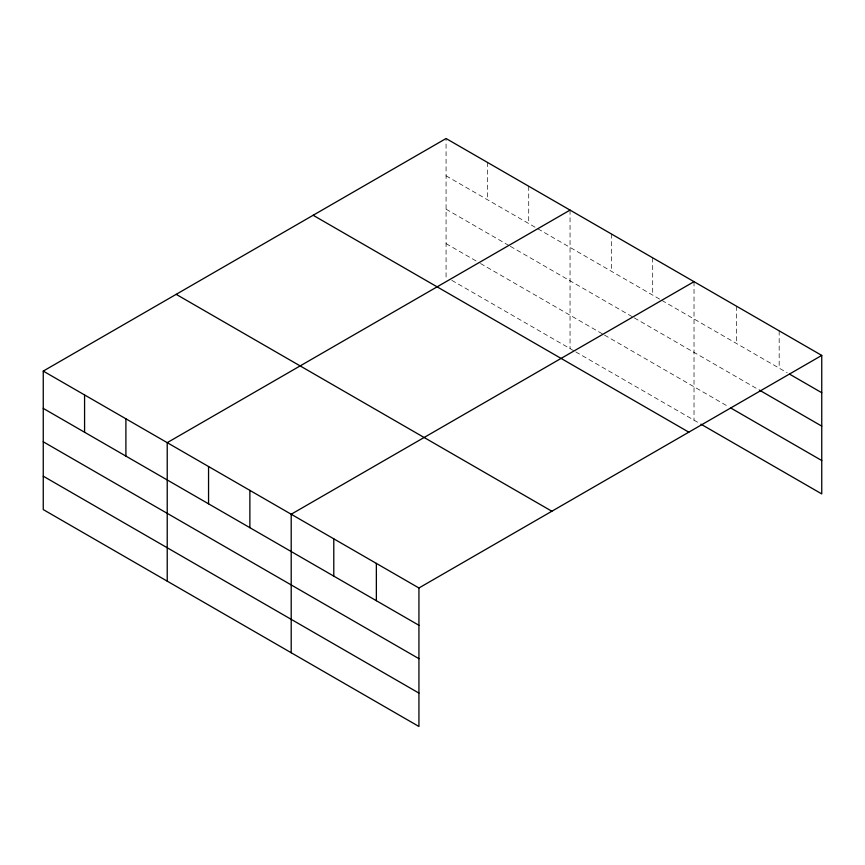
<?xml version="1.0" encoding="UTF-8"?>
<svg xmlns="http://www.w3.org/2000/svg" width="865" height="865" viewBox="0 0 865 865"><rect width="100%" height="100%" fill="white"/><g stroke="black" fill="none" stroke-linecap="round" stroke-linejoin="round"><path stroke-width="0.65" stroke-dasharray="4.33 3.24" d="M446.07 277.016L446.07 138.519M446.07 175.822L660.73 299.755M661.876 300.414L787.226 372.783M446.07 209.211L509.204 245.671M510.35 246.33L633.18 317.239M634.326 317.909L759.611 390.234M446.07 243.627L479.351 262.841M480.507 263.511L603.327 334.42M604.484 335.079L728.535 406.712M451.8 280.336L574.63 351.244M575.776 351.914L699.774 423.493M779.17 330.83L779.17 368.133M736.591 306.253L736.591 343.556M694.022 281.666L694.022 420.174M652.697 257.813L652.697 295.116M611.371 233.95L611.371 271.253M570.046 210.098L570.046 348.595M528.72 186.235L528.72 223.538M487.395 162.371L487.395 199.674"/><path stroke-width="1.3" d="M821.75 355.418L446.07 138.519L43.25 371.085L43.25 509.582L418.93 726.481L418.93 587.984L821.75 355.418L821.75 493.915L700.92 424.164M570.046 210.098L167.226 442.653L167.226 581.161M694.022 281.666L291.202 514.232L291.202 652.74M789.529 374.113L821.75 392.721M759.611 390.234L821.75 426.121M730.838 408.042L821.75 460.526M313.141 215.266L688.821 432.165M176.179 294.338L551.859 511.237M43.25 371.085L418.93 587.984M43.25 408.388L418.93 625.287M43.25 441.777L418.93 658.676M43.25 476.183L418.93 693.092M376.361 563.396L376.361 600.699M333.782 538.819L333.782 576.122M249.877 490.379L249.877 527.682M208.552 466.516L208.552 503.819M125.901 418.801L125.901 456.104M84.575 394.937L84.575 432.24"/></g></svg>
